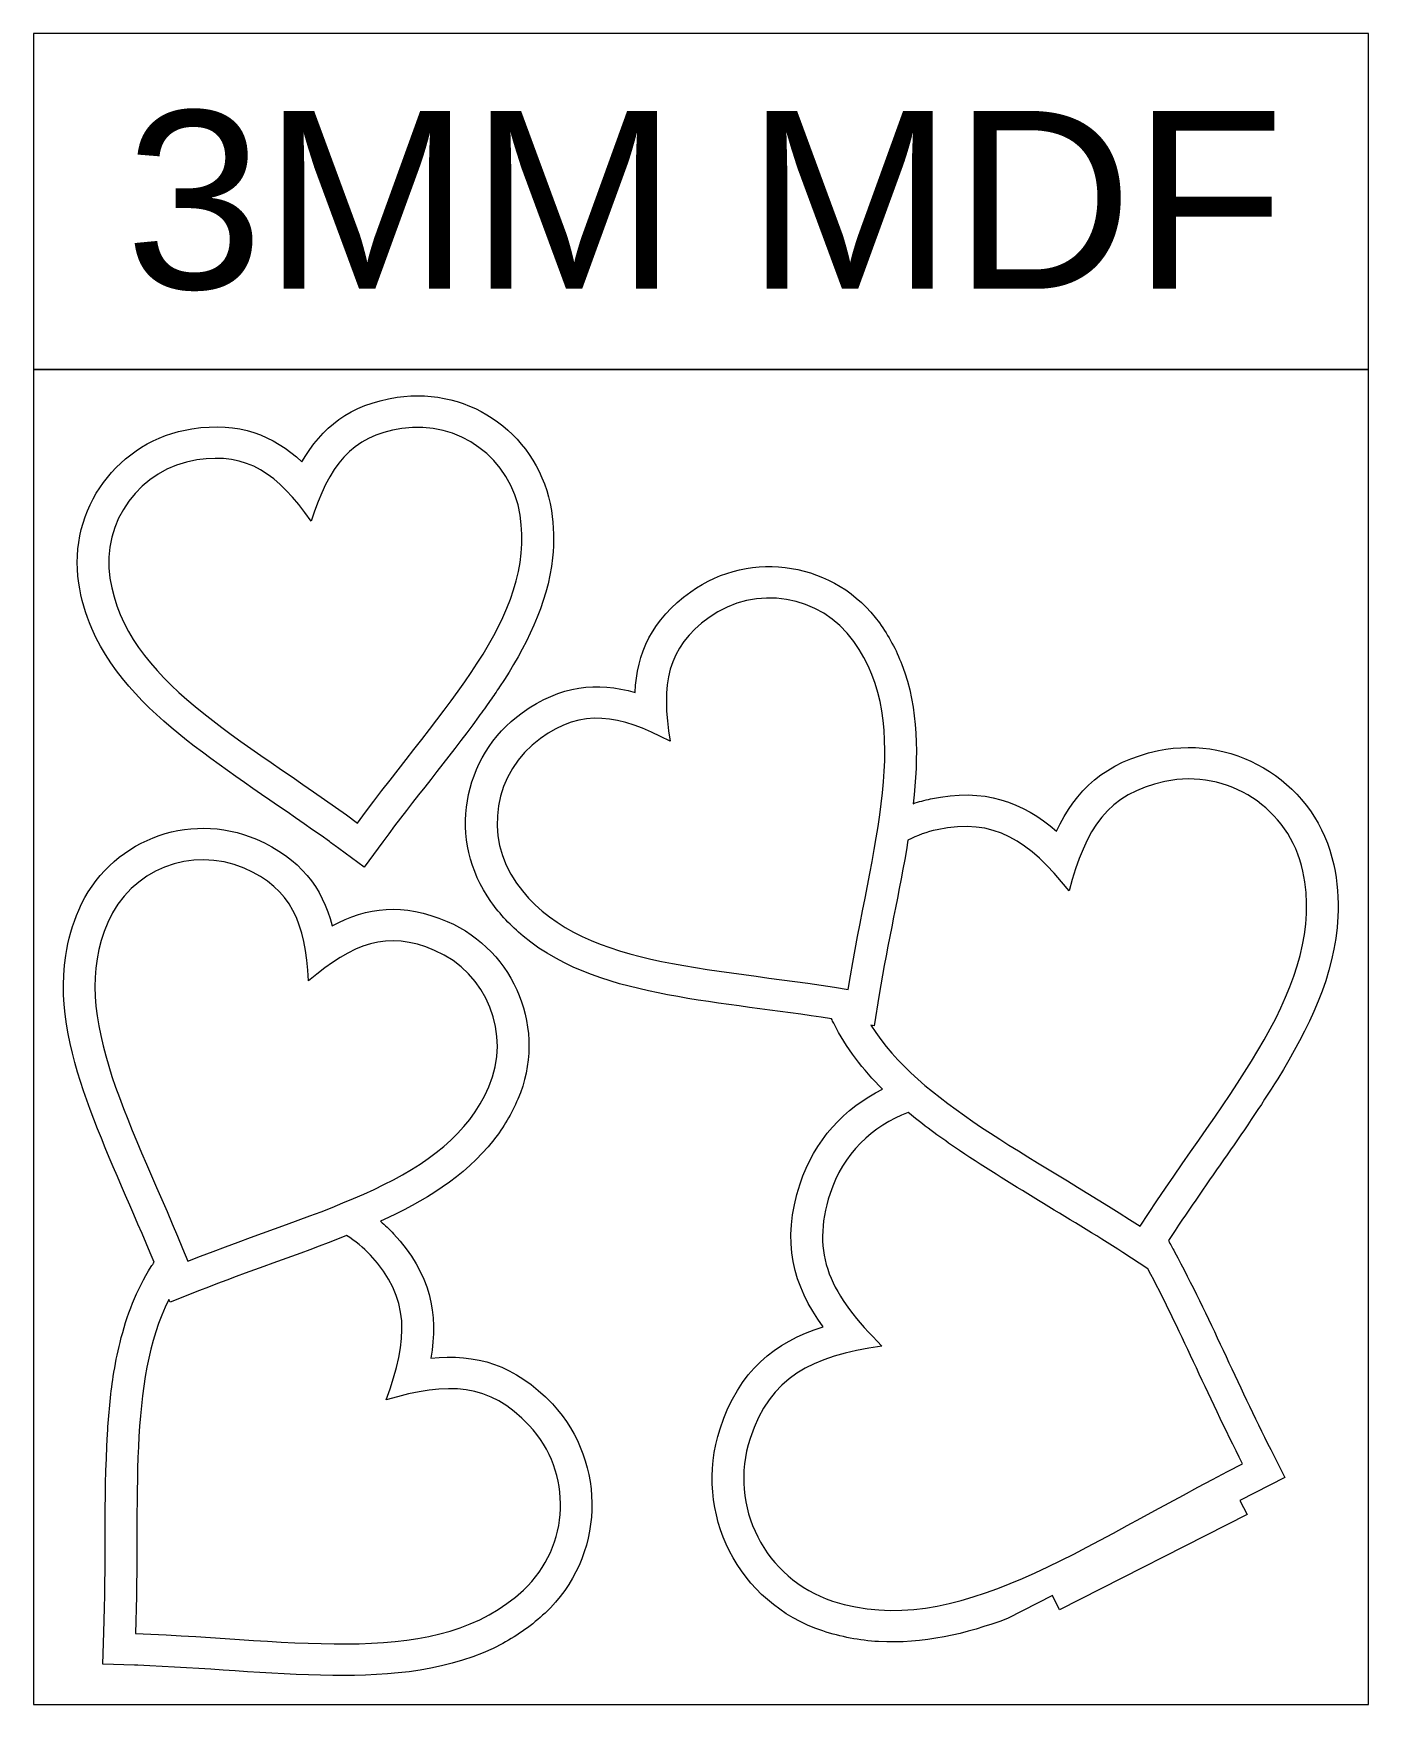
# Model space of a CAD drawing. Header units: millimetres. Extents: x -1524 to 1524, y -318 to 318.
# Drawn here: x -1524 to -1016, y -318 to 318 of the extents above; entities that cross this region are included whole.
import ezdxf

# ---------------------------------------------------------------- set-up
doc = ezdxf.new("R2010")
doc.units = ezdxf.units.MM
doc.header["$MEASUREMENT"] = 0
doc.layers.add('Camada 1', color=7, linetype='Continuous')
doc.styles.add('0', font='arial.ttf', dxfattribs={"height": 1})

msp = doc.modelspace()

# ---------------------------------------------------------------- linework, layer by layer
at = {"layer": 'Camada 1', "color": 142, "lineweight": 18}
for points in [[(-1523.9997, 190.0761), (-1015.9999, 190.0761), (-1015.9999, 317.9237), (-1523.9997, 317.9237), (-1523.9997, 190.0761)], [(-1523.9997, -317.9237), (-1015.9999, -317.9237), (-1015.9999, 190.0761), (-1523.9997, 190.0761), (-1523.9997, -317.9237)]]:
    msp.add_lwpolyline(points, close=True, dxfattribs=at)
at = {"layer": 'Camada 1', "color": 250, "lineweight": 20}
for points, knots in [([(-1463.6793, 167.4993), (-1491.7641, 163.1866), (-1511.0605, 136.8888), (-1506.7479, 108.8039), (-1506.7479, 108.8039), (-1505.833, 102.8459), (-1504.1633, 97.0676), (-1501.7762, 91.5333), (-1501.7762, 91.5333), (-1493.7936, 73.0264), (-1478.515, 58.8609), (-1462.8361, 46.7814), (-1462.8361, 46.7814), (-1446.2365, 33.9927), (-1428.4018, 22.6737), (-1411.3594, 10.4017), (-1411.3594, 10.4017), (-1410.1696, 9.545), (-1408.9837, 8.6836), (-1407.8024, 7.8168), (-1407.8024, 7.8168), (-1407.8024, 7.8168), (-1398.1275, 0.7178), (-1398.1275, 0.7178), (-1398.1275, 0.7178), (-1398.1275, 0.7178), (-1391.0284, 10.3926), (-1391.0284, 10.3926), (-1391.0284, 10.3926), (-1379.2545, 26.4385), (-1366.3771, 41.7737), (-1354.6647, 57.8503), (-1354.6647, 57.8503), (-1353.1628, 59.9118), (-1351.68, 61.9855), (-1350.2212, 64.0745), (-1350.2212, 64.0745), (-1349.0178, 65.7977), (-1347.8258, 67.542), (-1346.6538, 69.3075), (-1346.6538, 69.3075), (-1336.7894, 84.1674), (-1328.3456, 100.5279), (-1326.5027, 118.4483), (-1326.5027, 118.4483), (-1325.8861, 124.4438), (-1326.0271, 130.4567), (-1326.942, 136.4147), (-1326.942, 136.4147), (-1331.2547, 164.4995), (-1357.5525, 183.7959), (-1385.6374, 179.4833), (-1385.6374, 179.4833), (-1403.7068, 176.7086), (-1414.4358, 167.9356), (-1421.8175, 154.9258), (-1421.8175, 154.9258), (-1432.7734, 165.1042), (-1445.6713, 170.2645), (-1463.6793, 167.4993)], [0, 0, 0, 0, 0.0625, 0.0625, 0.0625, 0.0625, 0.125, 0.125, 0.125, 0.125, 0.1875, 0.1875, 0.1875, 0.1875, 0.25, 0.25, 0.25, 0.25, 0.3125, 0.3125, 0.3125, 0.3125, 0.375, 0.375, 0.375, 0.375, 0.4375, 0.4375, 0.4375, 0.4375, 0.5, 0.5, 0.5, 0.5, 0.5625, 0.5625, 0.5625, 0.5625, 0.625, 0.625, 0.625, 0.625, 0.6875, 0.6875, 0.6875, 0.6875, 0.75, 0.75, 0.75, 0.75, 0.8125, 0.8125, 0.8125, 0.8125, 0.875, 0.875, 0.875, 0.875, 1, 1, 1, 1]), ([(-1494.8869, 110.6253), (-1498.1945, 132.1649), (-1483.3975, 152.3307), (-1461.8579, 155.6383), (-1461.8579, 155.6383), (-1442.3474, 158.6343), (-1431.0942, 150.3771), (-1418.3429, 132.3646), (-1418.3429, 132.3646), (-1411.5838, 153.3731), (-1403.3266, 164.6263), (-1383.816, 167.6223), (-1383.816, 167.6223), (-1362.2764, 170.9299), (-1342.1106, 156.1329), (-1338.803, 134.5933), (-1338.803, 134.5933), (-1332.811, 95.5724), (-1367.6743, 62.5046), (-1400.7033, 17.4917), (-1400.7033, 17.4917), (-1445.7162, 50.5206), (-1488.8949, 71.6044), (-1494.8869, 110.6253)], [0, 0, 0, 0, 0.14285714, 0.14285714, 0.14285714, 0.14285714, 0.28571429, 0.28571429, 0.28571429, 0.28571429, 0.42857143, 0.42857143, 0.42857143, 0.42857143, 0.57142857, 0.57142857, 0.57142857, 0.57142857, 0.71428571, 0.71428571, 0.71428571, 0.71428571, 1, 1, 1, 1]), ([(-1136.2683, -276.4821), (-1136.2683, -276.4821), (-1133.5524, -281.8322), (-1133.5524, -281.8322), (-1133.5524, -281.8322), (-1133.5524, -281.8322), (-1062.2173, -245.6203), (-1062.2173, -245.6203), (-1062.2173, -245.6203), (-1062.2173, -245.6203), (-1064.9332, -240.2702), (-1064.9332, -240.2702), (-1064.9332, -240.2702), (-1064.9332, -240.2702), (-1047.8038, -231.5748), (-1047.8038, -231.5748), (-1047.8038, -231.5748), (-1047.8038, -231.5748), (-1053.2356, -220.8745), (-1053.2356, -220.8745), (-1053.2356, -220.8745), (-1065.8484, -196.028), (-1076.674, -170.126), (-1089.8427, -145.6235), (-1089.8427, -145.6235), (-1090.6055, -144.2041), (-1091.3801, -142.7844), (-1092.1676, -141.3666), (-1092.1676, -141.3666), (-1078.6201, -120.6587), (-1063.5594, -100.8058), (-1050.5771, -79.7922), (-1050.5771, -79.7922), (-1039.0509, -61.1355), (-1028.6892, -40.4116), (-1027.656, -18.1013), (-1027.656, -18.1013), (-1027.349, -11.4718), (-1027.8757, -4.8709), (-1029.25, 1.6227), (-1029.25, 1.6227), (-1035.6549, 31.8843), (-1065.7073, 51.4375), (-1095.9689, 45.0326), (-1095.9689, 45.0326), (-1116.2896, 40.7317), (-1127.5187, 29.8874), (-1134.7426, 14.3622), (-1134.7426, 14.3622), (-1147.6371, 25.6293), (-1162.2969, 30.9943), (-1182.6175, 26.6934), (-1182.6175, 26.6934), (-1184.9083, 26.2086), (-1187.1379, 25.5882), (-1189.2992, 24.8425), (-1189.2992, 24.8425), (-1187.2295, 42.5579), (-1187.1059, 60.9686), (-1193.5744, 77.7822), (-1193.5744, 77.7822), (-1195.7384, 83.4074), (-1198.5859, 88.7052), (-1202.0985, 93.6038), (-1202.0985, 93.6038), (-1218.6566, 116.6946), (-1250.8405, 121.9973), (-1273.9314, 105.4392), (-1273.9314, 105.4392), (-1288.7877, 94.786), (-1294.3837, 82.1067), (-1295.077, 67.1646), (-1295.077, 67.1646), (-1309.4535, 71.2814), (-1323.2902, 70.0446), (-1338.0961, 59.4276), (-1338.0961, 59.4276), (-1361.1868, 42.8695), (-1366.4895, 10.6855), (-1349.9315, -12.4054), (-1349.9315, -12.4054), (-1346.4188, -17.3039), (-1342.3144, -21.7006), (-1337.6807, -25.5549), (-1337.6807, -25.5549), (-1322.1856, -38.4441), (-1302.1498, -44.1595), (-1282.7013, -47.8336), (-1282.7013, -47.8336), (-1262.1108, -51.7234), (-1241.0843, -53.7437), (-1220.3328, -56.9722), (-1220.3328, -56.9722), (-1220.0603, -57.5523), (-1219.7805, -58.1296), (-1219.4935, -58.704), (-1219.4935, -58.704), (-1214.7845, -68.1273), (-1208.321, -76.3873), (-1200.9069, -83.7845), (-1200.9069, -83.7845), (-1215.2945, -90.7656), (-1226.9398, -103.3521), (-1232.2926, -119.742), (-1232.2926, -119.742), (-1239.5115, -141.8465), (-1234.9372, -158.588), (-1223.5507, -174.1784), (-1223.5507, -174.1784), (-1241.944, -180.0431), (-1255.5179, -190.8578), (-1262.7368, -212.9622), (-1262.7368, -212.9622), (-1273.1955, -244.9867), (-1255.6917, -279.468), (-1223.6672, -289.9268), (-1223.6672, -289.9268), (-1216.7852, -292.1744), (-1209.6886, -293.5148), (-1202.463, -293.9548), (-1202.463, -293.9548), (-1185.6622, -294.9777), (-1169.1336, -291.0831), (-1153.3977, -285.1775), (-1153.3977, -285.1775), (-1153.3977, -285.1775), (-1136.2683, -276.4821), (-1136.2683, -276.4821)], [0, 0, 0, 0, 0.03030303, 0.03030303, 0.03030303, 0.03030303, 0.06060606, 0.06060606, 0.06060606, 0.06060606, 0.09090909, 0.09090909, 0.09090909, 0.09090909, 0.12121212, 0.12121212, 0.12121212, 0.12121212, 0.15151515, 0.15151515, 0.15151515, 0.15151515, 0.18181818, 0.18181818, 0.18181818, 0.18181818, 0.21212121, 0.21212121, 0.21212121, 0.21212121, 0.24242424, 0.24242424, 0.24242424, 0.24242424, 0.27272727, 0.27272727, 0.27272727, 0.27272727, 0.3030303, 0.3030303, 0.3030303, 0.3030303, 0.33333333, 0.33333333, 0.33333333, 0.33333333, 0.36363636, 0.36363636, 0.36363636, 0.36363636, 0.39393939, 0.39393939, 0.39393939, 0.39393939, 0.42424242, 0.42424242, 0.42424242, 0.42424242, 0.45454545, 0.45454545, 0.45454545, 0.45454545, 0.48484848, 0.48484848, 0.48484848, 0.48484848, 0.51515152, 0.51515152, 0.51515152, 0.51515152, 0.54545455, 0.54545455, 0.54545455, 0.54545455, 0.57575758, 0.57575758, 0.57575758, 0.57575758, 0.60606061, 0.60606061, 0.60606061, 0.60606061, 0.63636364, 0.63636364, 0.63636364, 0.63636364, 0.66666667, 0.66666667, 0.66666667, 0.66666667, 0.6969697, 0.6969697, 0.6969697, 0.6969697, 0.72727273, 0.72727273, 0.72727273, 0.72727273, 0.75757576, 0.75757576, 0.75757576, 0.75757576, 0.78787879, 0.78787879, 0.78787879, 0.78787879, 0.81818182, 0.81818182, 0.81818182, 0.81818182, 0.84848485, 0.84848485, 0.84848485, 0.84848485, 0.87878788, 0.87878788, 0.87878788, 0.87878788, 0.90909091, 0.90909091, 0.90909091, 0.90909091, 0.93939394, 0.93939394, 0.93939394, 0.93939394, 1, 1, 1, 1]), ([(-1211.8503, 86.6108), (-1188.8446, 54.5286), (-1204.9636, 9.2615), (-1214.0402, -45.8266), (-1214.0402, -45.8266), (-1269.1283, -36.7501), (-1317.1738, -37.4947), (-1340.1796, -5.4124), (-1340.1796, -5.4124), (-1352.8788, 12.2971), (-1348.8125, 36.9765), (-1331.1031, 49.6757), (-1331.1031, 49.6757), (-1315.0619, 61.1786), (-1301.2899, 58.9095), (-1281.7664, 48.6198), (-1281.7664, 48.6198), (-1285.2488, 70.4124), (-1282.9797, 84.1844), (-1266.9384, 95.6873), (-1266.9384, 95.6873), (-1249.229, 108.3866), (-1224.5495, 104.3203), (-1211.8503, 86.6108)], [0, 0, 0, 0, 0.14285714, 0.14285714, 0.14285714, 0.14285714, 0.28571429, 0.28571429, 0.28571429, 0.28571429, 0.42857143, 0.42857143, 0.42857143, 0.42857143, 0.57142857, 0.57142857, 0.57142857, 0.57142857, 0.71428571, 0.71428571, 0.71428571, 0.71428571, 1, 1, 1, 1]), ([(-1102.937, -135.9119), (-1145.7606, -108.049), (-1186.7163, -89.0123), (-1205.3305, -59.4234), (-1205.3305, -59.4234), (-1205.3305, -59.4234), (-1204.1507, -59.6178), (-1204.1507, -59.6178), (-1204.1507, -59.6178), (-1204.1507, -59.6178), (-1202.1998, -47.7775), (-1202.1998, -47.7775), (-1202.1998, -47.7775), (-1198.9643, -28.1401), (-1194.4232, -8.6367), (-1191.2564, 11.0001), (-1191.2564, 11.0001), (-1187.8206, 12.7696), (-1184.0948, 14.1148), (-1180.1327, 14.9535), (-1180.1327, 14.9535), (-1158.4709, 19.5382), (-1145.3472, 10.9996), (-1129.9312, -8.3702), (-1129.9312, -8.3702), (-1123.685, 15.5844), (-1115.1463, 28.7079), (-1093.4841, 33.2927), (-1093.4841, 33.2927), (-1069.5689, 38.3544), (-1046.0516, 23.053), (-1040.99, -0.8621), (-1040.99, -0.8621), (-1031.8203, -44.1864), (-1068.7822, -83.4178), (-1102.937, -135.9119)], [0, 0, 0, 0, 0.1, 0.1, 0.1, 0.1, 0.2, 0.2, 0.2, 0.2, 0.3, 0.3, 0.3, 0.3, 0.4, 0.4, 0.4, 0.4, 0.5, 0.5, 0.5, 0.5, 0.6, 0.6, 0.6, 0.6, 0.7, 0.7, 0.7, 0.7, 0.8, 0.8, 0.8, 0.8, 1, 1, 1, 1]), ([(-1372.8331, -186.1588), (-1369.8311, -169.3006), (-1372.796, -153.9741), (-1386.9616, -138.7831), (-1386.9616, -138.7831), (-1388.5585, -137.0707), (-1390.24, -135.4805), (-1391.9936, -134.0135), (-1391.9936, -134.0135), (-1375.7489, -126.6494), (-1359.9122, -117.2595), (-1348.8438, -103.0459), (-1348.8438, -103.0459), (-1345.1407, -98.2906), (-1342.0706, -93.1186), (-1339.6856, -87.5826), (-1339.6856, -87.5826), (-1328.4435, -61.4872), (-1340.5002, -31.1795), (-1366.5956, -19.9373), (-1366.5956, -19.9373), (-1383.385, -12.7042), (-1397.1339, -14.4497), (-1410.2927, -21.5624), (-1410.2927, -21.5624), (-1414.1808, -7.1224), (-1422.377, 4.0939), (-1439.1094, 11.3025), (-1439.1094, 11.3025), (-1465.2047, 22.5446), (-1495.5125, 10.4879), (-1506.7548, -15.6076), (-1506.7548, -15.6076), (-1509.1397, -21.1435), (-1510.7895, -26.9275), (-1511.7017, -32.8853), (-1511.7017, -32.8853), (-1514.7521, -52.8083), (-1509.3147, -72.9212), (-1502.4314, -91.4782), (-1502.4314, -91.4782), (-1495.1437, -111.1248), (-1486.0296, -130.1808), (-1478.0924, -149.6242), (-1478.0924, -149.6242), (-1478.4488, -150.1568), (-1478.7991, -150.6944), (-1479.1432, -151.2365), (-1479.1432, -151.2365), (-1484.7876, -160.1311), (-1488.5303, -169.9289), (-1491.0437, -180.096), (-1491.0437, -180.096), (-1492.0973, -184.3579), (-1492.9348, -188.6846), (-1493.6059, -193.0371), (-1493.6059, -193.0371), (-1494.728, -200.315), (-1495.3847, -207.665), (-1495.8074, -214.9031), (-1495.8074, -214.9031), (-1497.2726, -239.9937), (-1496.2861, -265.3362), (-1497.1649, -290.4963), (-1497.1649, -290.4963), (-1497.1649, -290.4963), (-1497.5837, -302.489), (-1497.5837, -302.489), (-1497.5837, -302.489), (-1497.5837, -302.489), (-1485.5911, -302.9079), (-1485.5911, -302.9079), (-1485.5911, -302.9079), (-1485.5911, -302.9079), (-1484.2907, -302.955), (-1484.2907, -302.955), (-1484.2907, -302.955), (-1459.5623, -303.8809), (-1434.7859, -306.5441), (-1410.0871, -306.828), (-1410.0871, -306.828), (-1388.1584, -307.0801), (-1365.0596, -305.2684), (-1345.4129, -294.6464), (-1345.4129, -294.6464), (-1339.5749, -291.4901), (-1334.1913, -287.6343), (-1329.337, -283.1076), (-1329.337, -283.1076), (-1306.7146, -262.0122), (-1305.4631, -226.1805), (-1326.5586, -203.5582), (-1326.5586, -203.5582), (-1340.7242, -188.3672), (-1355.8065, -184.3403), (-1372.8331, -186.1588)], [0, 0, 0, 0, 0.04, 0.04, 0.04, 0.04, 0.08, 0.08, 0.08, 0.08, 0.12, 0.12, 0.12, 0.12, 0.16, 0.16, 0.16, 0.16, 0.2, 0.2, 0.2, 0.2, 0.24, 0.24, 0.24, 0.24, 0.28, 0.28, 0.28, 0.28, 0.32, 0.32, 0.32, 0.32, 0.36, 0.36, 0.36, 0.36, 0.4, 0.4, 0.4, 0.4, 0.44, 0.44, 0.44, 0.44, 0.48, 0.48, 0.48, 0.48, 0.52, 0.52, 0.52, 0.52, 0.56, 0.56, 0.56, 0.56, 0.6, 0.6, 0.6, 0.6, 0.64, 0.64, 0.64, 0.64, 0.68, 0.68, 0.68, 0.68, 0.72, 0.72, 0.72, 0.72, 0.76, 0.76, 0.76, 0.76, 0.8, 0.8, 0.8, 0.8, 0.84, 0.84, 0.84, 0.84, 0.88, 0.88, 0.88, 0.88, 0.92, 0.92, 0.92, 0.92, 1, 1, 1, 1]), ([(-1350.7065, -82.8348), (-1366.3263, -119.0916), (-1413.4214, -128.6297), (-1465.2981, -149.2666), (-1465.2981, -149.2666), (-1485.9352, -97.39), (-1511.3538, -56.6123), (-1495.7339, -20.3554), (-1495.7339, -20.3554), (-1487.1118, -0.3416), (-1463.871, 8.9038), (-1443.8572, 0.2816), (-1443.8572, 0.2816), (-1425.7288, -7.5283), (-1420.5695, -20.4974), (-1419.3152, -42.5309), (-1419.3152, -42.5309), (-1402.4411, -28.3074), (-1389.4719, -23.1481), (-1371.3434, -30.9581), (-1371.3434, -30.9581), (-1351.3297, -39.5802), (-1342.0843, -62.821), (-1350.7065, -82.8348)], [0, 0, 0, 0, 0.14285714, 0.14285714, 0.14285714, 0.14285714, 0.28571429, 0.28571429, 0.28571429, 0.28571429, 0.42857143, 0.42857143, 0.42857143, 0.42857143, 0.57142857, 0.57142857, 0.57142857, 0.57142857, 0.71428571, 0.71428571, 0.71428571, 0.71428571, 1, 1, 1, 1]), ([(-1109.4814, -145.9703), (-1109.4814, -145.9703), (-1099.9473, -152.1734), (-1099.9473, -152.1734), (-1099.9473, -152.1734), (-1088.2644, -174.0556), (-1077.416, -199.7513), (-1063.9358, -226.3063), (-1063.9358, -226.3063), (-1125.768, -257.6941), (-1173.3318, -293.7418), (-1219.9418, -278.5197), (-1219.9418, -278.5197), (-1245.6706, -270.1171), (-1259.7325, -242.4163), (-1251.3297, -216.6876), (-1251.3297, -216.6876), (-1243.7188, -193.3825), (-1228.2606, -185.5355), (-1201.1501, -181.4941), (-1201.1501, -181.4941), (-1220.6496, -162.2306), (-1228.4966, -146.7726), (-1220.8855, -123.4674), (-1220.8855, -123.4674), (-1216.036, -108.6182), (-1204.7582, -97.6551), (-1191.1415, -92.6542), (-1191.1415, -92.6542), (-1185.4851, -97.3693), (-1179.5268, -101.7229), (-1173.5438, -105.8183), (-1173.5438, -105.8183), (-1152.8038, -120.0146), (-1130.5834, -132.2405), (-1109.4814, -145.9703)], [0, 0, 0, 0, 0.1, 0.1, 0.1, 0.1, 0.2, 0.2, 0.2, 0.2, 0.3, 0.3, 0.3, 0.3, 0.4, 0.4, 0.4, 0.4, 0.5, 0.5, 0.5, 0.5, 0.6, 0.6, 0.6, 0.6, 0.7, 0.7, 0.7, 0.7, 0.8, 0.8, 0.8, 0.8, 1, 1, 1, 1]), ([(-1485.1722, -290.9152), (-1483.3887, -239.8562), (-1488.2034, -194.9498), (-1472.4546, -163.7413), (-1472.4546, -163.7413), (-1472.4546, -163.7413), (-1472.0126, -164.8524), (-1472.0126, -164.8524), (-1472.0126, -164.8524), (-1472.0126, -164.8524), (-1460.8625, -160.4168), (-1460.8625, -160.4168), (-1460.8625, -160.4168), (-1442.3699, -153.0603), (-1423.3188, -146.8914), (-1404.8621, -139.4763), (-1404.8621, -139.4763), (-1401.5741, -141.5071), (-1398.4999, -144.0053), (-1395.7379, -146.9671), (-1395.7379, -146.9671), (-1380.6373, -163.1607), (-1381.1836, -178.808), (-1389.827, -202.0056), (-1389.827, -202.0056), (-1366.0829, -195.0017), (-1350.4356, -195.5483), (-1335.3348, -211.7421), (-1335.3348, -211.7421), (-1318.6635, -229.6201), (-1319.643, -257.66), (-1337.5209, -274.3313), (-1337.5209, -274.3313), (-1369.9084, -304.5328), (-1422.583, -293.1013), (-1485.1722, -290.9152)], [0, 0, 0, 0, 0.1, 0.1, 0.1, 0.1, 0.2, 0.2, 0.2, 0.2, 0.3, 0.3, 0.3, 0.3, 0.4, 0.4, 0.4, 0.4, 0.5, 0.5, 0.5, 0.5, 0.6, 0.6, 0.6, 0.6, 0.7, 0.7, 0.7, 0.7, 0.8, 0.8, 0.8, 0.8, 1, 1, 1, 1])]:
    msp.add_open_spline(points, degree=3, knots=knots, dxfattribs=at)

# ---------------------------------------------------------------- texts
at = {"layer": 'Camada 1', "color": 142, "style": '0', "width": 1}
msp.add_text('3MM MDF', height=67.67028, dxfattribs=at).set_placement((-1489.0902, 220.7758))

doc.saveas('drawing.dxf')
